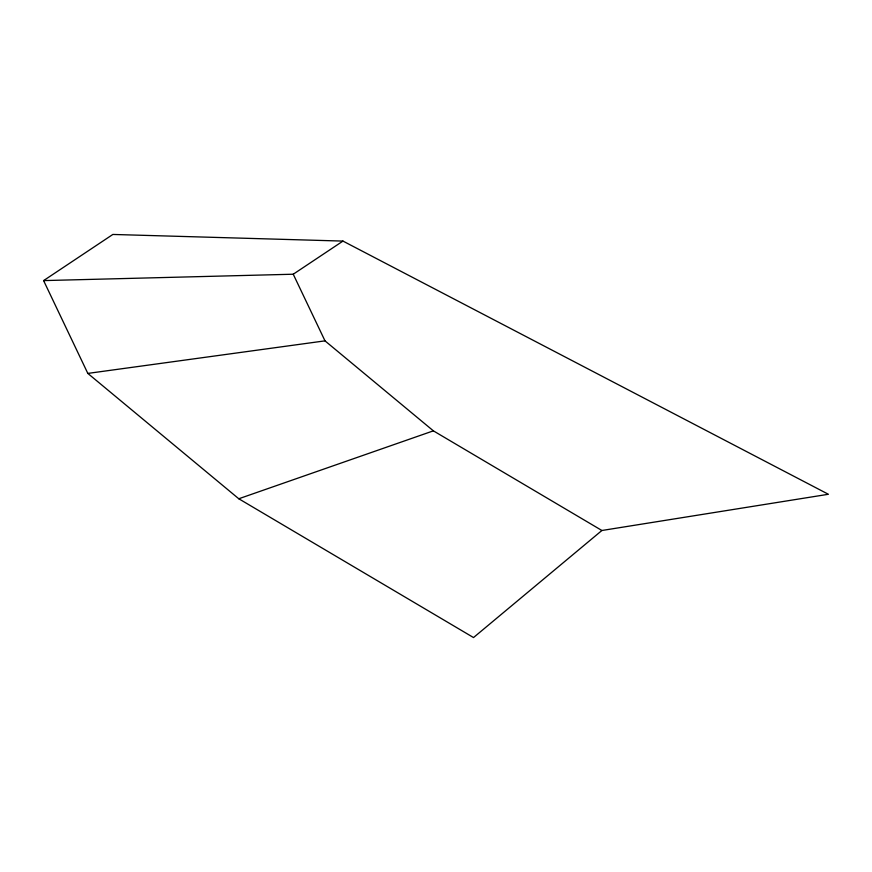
<?xml version="1.0" encoding="UTF-8"?>
<svg xmlns="http://www.w3.org/2000/svg" width="872" height="872" viewBox="0 0 872 872"><rect width="100%" height="100%" fill="white"/><g stroke="black" fill="none" stroke-linecap="round" stroke-linejoin="round"><path stroke-width="1.31" d="M601.898 530.492L473.518 637.552L238.786 498.762L87.821 373.412L43.6 280.599L112.859 234.448L342.969 241.086L828.4 494.271L601.898 530.492L433.373 430.844L324.994 340.854L293.243 274.222L43.6 280.599M293.243 274.222L342.969 241.086M238.786 498.762L433.373 430.844M87.821 373.412L324.994 340.854"/></g></svg>
